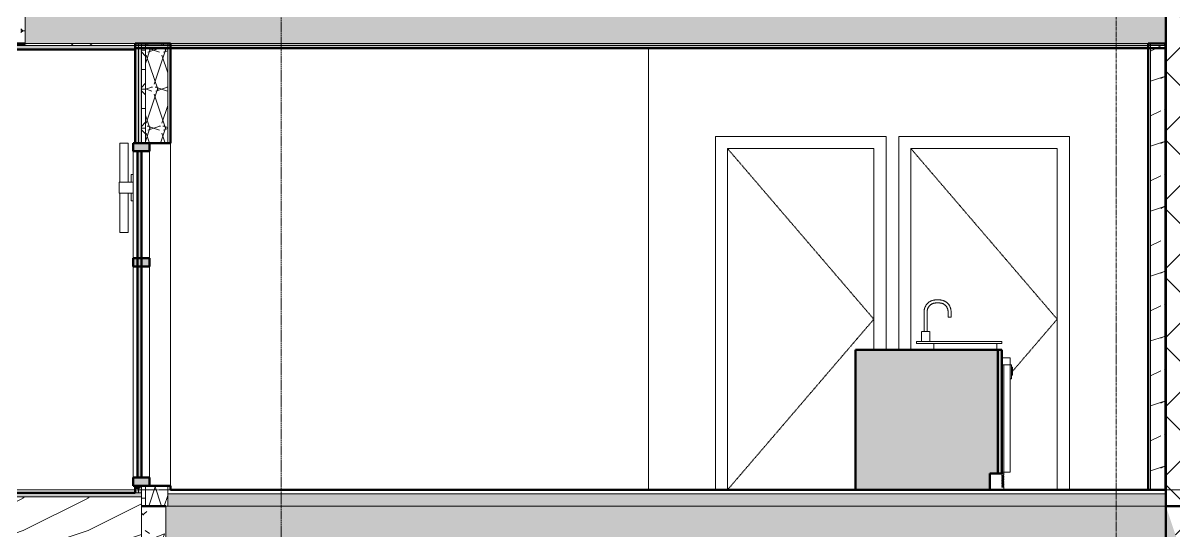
# Model space of a CAD drawing. Header units: inches. Extents: x -4168 to 1833, y -300 to 637.
# Drawn here: x -833.5 to -550.2, y -10.1 to 114.9 of the extents above; entities that cross this region are included whole.
import ezdxf

# ---------------------------------------------------------------- set-up
doc = ezdxf.new("R2010")
doc.units = ezdxf.units.IN
doc.header["$MEASUREMENT"] = 0
for name, pattern in [('Aligning Line 1_8_', [0.25, 0.125, -0.125]), ('Dash 1_16_', [0.125, 0.0625, -0.0625]), ('Dash Dot 3_16_', [0.3125, 0.1875, -0.0625, 0, -0.0625]), ('Grid Line 1_2_', [0.875, 0.5, -0.125, 0.125, -0.125])]:
    doc.linetypes.add(name, pattern=pattern)
for name, color, linetype, lineweight in [('0-3', 55, 'Continuous', 9), ('0-5', 170, 'Continuous', 5), ('A-ANNO-SYMB-1', 150, 'Dash Dot 3_16_', 9), ('A-CLNG', 13, 'Continuous', 13), ('A-CLNG-2', 243, 'Continuous', 13), ('A-CLNG-3', 13, 'Continuous', 50), ('A-CLNG-PATT-1', 13, 'Continuous', 9), ('A-DOOR-8', 250, 'Dash 1_16_', 9), ('A-DOOR-FRAM-1', 250, 'Continuous', 9), ('A-FLOR-1', 8, 'Continuous', 5), ('A-FLOR-2', 31, 'Continuous', 5), ('A-FLOR-3', 251, 'Continuous', 5), ('A-FLOR-7', 192, 'Continuous', 50), ('A-FLOR-LEVL-1', 51, 'Grid Line 1_2_', 9), ('A-FLOR-MCUT', 51, 'Continuous', 13), ('A-FLOR-PATT-1', 8, 'Continuous', 9), ('A-GLAZ-1', 135, 'Continuous', 13), ('A-GLAZ-2', 27, 'Continuous', 13), ('A-GLAZ-3', 90, 'Continuous', 13), ('A-GLAZ-4', 151, 'Continuous', 50), ('A-WALL', 113, 'Continuous', 13), ('A-WALL-1', 10, 'Continuous', 50), ('A-WALL-10', 113, 'Continuous', 50), ('A-WALL-2', 7, 'Continuous', 13), ('A-WALL-3', 135, 'Continuous', 13), ('A-WALL-4', 252, 'Continuous', 13), ('A-WALL-6', 8, 'Continuous', 5), ('A-WALL-8', 243, 'Continuous', 13), ('A-WALL-PATT-1', 250, 'Continuous', 9), ('A-WALL-PATT-2', 253, 'Continuous', 9), ('A-WALL-PATT-4', 45, 'Continuous', 9), ('A-WALL-PATT-5', 111, 'Continuous', 9), ('C-TOPO-1', 55, 'Continuous', 9), ('E-LITE-EQPM-1', 55, 'Continuous', 9), ('G-ANNO-SYMB', 111, 'Aligning Line 1_8_', 9), ('P-SANR-FIXT-1', 55, 'Continuous', 9), ('Q-CASE-2', 9, 'Continuous', 9), ('Q-CASE-3', 10, 'Continuous', 50), ('Q-SPCQ-1', 55, 'Continuous', 9), ('S-FNDN-1', 32, 'Continuous', 50), ('S-GRID-1', 1, 'Grid Line 1_2_', 9)]:
    doc.layers.add(name, color=color, linetype=linetype, lineweight=lineweight)
pattern_1 = [(0, (317.997, 146.633), (0, 4.798), []), (315, (317.997, 146.633), (4.798427, 0), [6.786, -6.786]), (45, (317.997, 146.633), (4.798427, 0), [6.786, -6.786])]
pattern_2 = [(50, (317.997, 146.633), (27.5427, -2.4099), [2.88, -31.68]), (355, (317.997, 146.633), (-5.32784, 28.8843), [2.304, -25.344]), (100.451, (320.293, 146.432), (22.2153, 26.4739), [2.448, -26.924]), (46.184, (317.997, 154.313), (40.9819, -6.3564), [4.32, -47.52]), (96.636, (321.413, 153.784), (35.8907, 37.4062), [3.671, -40.386]), (351.184, (317.997, 154.313), (35.891, 37.4062), [3.456, -38.016]), (21, (321.837, 152.393), (22.92104, -15.46073), [2.88, -31.68]), (326, (321.837, 152.393), (9.3435, 27.84574), [2.304, -25.344]), (71.451, (323.748, 151.105), (32.26477, 12.3844), [2.448, -26.924]), (37.5, (317.997, 146.633), (0.466855, 12.78271), [1.267, -23.77, 1.267, -24.461, -25.44]), (37.5, (317.997, 146.633), (0.466855, 12.78271), [-50.765, 1.267, -24.173]), (7.5, (317.997, 146.633), (10.10159, 15.14509), [1.267, -13.402, 1.267, -23.194, -9.696]), (7.5, (317.997, 146.633), (10.10159, 15.14509), [-39.13, 1.267, -8.429]), (327.5, (309.434, 146.633), (20.49916, -0.86578), [1.267, -8.333, 1.267, -28.685, -39.744]), (327.5, (309.434, 146.633), (20.49916, -0.86578), [-39.552, 1.267, -38.477]), (317.5, (305.594, 146.633), (22.39478, 3.8443), [1.267, -11.213, 1.267, -18.624, -28.224]), (317.5, (305.594, 146.633), (22.39478, 3.8443), [-32.371, 1.267, -26.957])]

# ---------------------------------------------------------------- blocks, each defined once
blk = doc.blocks.new('Sink Kitchen-Single - 30_ x 21_-1372827-BUILDING SECTION - EAST_WEST AT RAMP - LOOKING SOUTH')
at = {"layer": 'P-SANR-FIXT-1'}
for p, q in [((-11890.74, 46.75), (-11891.61, 46.75)), ((-11891.61, 46), (-11890.74, 46)), ((-11894.49, 43.88), (-11894.49, 39)), ((-11893.74, 39), (-11893.74, 43.88)), ((-11888.61, 43.88), (-11888.61, 42.5)), ((-11887.86, 42.5), (-11887.86, 43.88)), ((-11887.86, 42.5), (-11888.61, 42.5)), ((-11895.11, 39), (-11895.11, 36.5)), ((-11895.11, 39), (-11895.11, 36.5)), ((-11895.09, 39), (-11895.09, 39)), ((-11895.09, 39), (-11894.11, 39)), ((-11894.11, 39), (-11893.14, 39)), ((-11893.14, 39), (-11893.14, 39)), ((-11893.11, 36.5), (-11893.11, 39)), ((-11893.11, 36.5), (-11893.11, 39)), ((-11896.36, 36.5), (-11875.36, 36.5)), ((-11896.36, 36), (-11896.36, 36.5)), ((-11875.36, 36), (-11896.36, 36)), ((-11892.11, 36), (-11892.11, 34.5)), ((-11876.61, 34.5), (-11876.61, 36)), ((-11875.36, 36.5), (-11875.36, 36))]:
    blk.add_line(p, q, dxfattribs=at)
at = {"layer": 'P-SANR-FIXT-1', "flags": 128}
for points in [[(-11891.61, 46.75), (-11891.73, 46.75), (-11891.84, 46.74), (-11891.96, 46.73), (-11892.07, 46.71), (-11892.19, 46.69), (-11892.3, 46.67), (-11892.41, 46.64), (-11892.52, 46.6), (-11892.63, 46.57), (-11892.73, 46.52), (-11892.84, 46.48), (-11892.94, 46.43), (-11893.04, 46.37), (-11893.14, 46.31), (-11893.24, 46.25), (-11893.33, 46.18), (-11893.42, 46.11), (-11893.51, 46.04), (-11893.6, 45.96), (-11893.68, 45.88), (-11893.76, 45.79), (-11893.83, 45.71), (-11893.9, 45.62), (-11893.97, 45.52), (-11894.03, 45.43), (-11894.09, 45.33), (-11894.15, 45.23), (-11894.2, 45.13), (-11894.25, 45.02), (-11894.29, 44.92), (-11894.33, 44.81), (-11894.37, 44.7), (-11894.4, 44.59), (-11894.43, 44.48), (-11894.45, 44.36), (-11894.46, 44.25), (-11894.48, 44.14), (-11894.49, 44.02), (-11894.49, 43.91), (-11894.49, 43.88)], [(-11893.74, 43.88), (-11893.74, 43.96), (-11893.73, 44.04), (-11893.72, 44.13), (-11893.71, 44.21), (-11893.7, 44.3), (-11893.68, 44.38), (-11893.66, 44.46), (-11893.63, 44.54), (-11893.6, 44.62), (-11893.57, 44.7), (-11893.54, 44.78), (-11893.5, 44.86), (-11893.46, 44.93), (-11893.41, 45), (-11893.37, 45.07), (-11893.32, 45.14), (-11893.27, 45.21), (-11893.21, 45.28), (-11893.15, 45.34), (-11893.09, 45.4), (-11893.03, 45.46), (-11892.97, 45.51), (-11892.9, 45.57), (-11892.83, 45.62), (-11892.76, 45.66), (-11892.69, 45.71), (-11892.62, 45.75), (-11892.54, 45.79), (-11892.46, 45.82), (-11892.38, 45.86), (-11892.3, 45.88), (-11892.22, 45.91), (-11892.14, 45.93), (-11892.06, 45.95), (-11891.98, 45.97), (-11891.89, 45.98), (-11891.81, 45.99), (-11891.72, 46), (-11891.64, 46), (-11891.61, 46)], [(-11887.86, 43.88), (-11887.87, 43.99), (-11887.87, 44.1), (-11887.89, 44.22), (-11887.9, 44.33), (-11887.92, 44.45), (-11887.95, 44.56), (-11887.98, 44.67), (-11888.01, 44.78), (-11888.05, 44.89), (-11888.09, 44.99), (-11888.14, 45.1), (-11888.19, 45.2), (-11888.24, 45.3), (-11888.3, 45.4), (-11888.37, 45.5), (-11888.43, 45.59), (-11888.5, 45.68), (-11888.58, 45.77), (-11888.66, 45.86), (-11888.74, 45.94), (-11888.82, 46.02), (-11888.91, 46.09), (-11889, 46.16), (-11889.09, 46.23), (-11889.19, 46.29), (-11889.28, 46.35), (-11889.38, 46.41), (-11889.49, 46.46), (-11889.59, 46.51), (-11889.7, 46.55), (-11889.81, 46.59), (-11889.92, 46.63), (-11890.03, 46.66), (-11890.14, 46.69), (-11890.25, 46.71), (-11890.36, 46.73), (-11890.48, 46.74), (-11890.59, 46.75), (-11890.71, 46.75), (-11890.74, 46.75)], [(-11890.74, 46), (-11890.65, 46), (-11890.57, 45.99), (-11890.49, 45.98), (-11890.4, 45.97), (-11890.32, 45.96), (-11890.23, 45.94), (-11890.15, 45.92), (-11890.07, 45.89), (-11889.99, 45.86), (-11889.91, 45.83), (-11889.83, 45.8), (-11889.76, 45.76), (-11889.68, 45.72), (-11889.61, 45.68), (-11889.54, 45.63), (-11889.47, 45.58), (-11889.4, 45.53), (-11889.34, 45.47), (-11889.28, 45.42), (-11889.22, 45.36), (-11889.16, 45.29), (-11889.1, 45.23), (-11889.05, 45.16), (-11889, 45.09), (-11888.95, 45.02), (-11888.91, 44.95), (-11888.87, 44.88), (-11888.83, 44.8), (-11888.79, 44.72), (-11888.76, 44.65), (-11888.73, 44.57), (-11888.7, 44.48), (-11888.68, 44.4), (-11888.66, 44.32), (-11888.65, 44.24), (-11888.63, 44.15), (-11888.62, 44.07), (-11888.62, 43.98), (-11888.61, 43.9), (-11888.61, 43.88)]]:
    blk.add_lwpolyline(points, dxfattribs=at)
blk = doc.blocks.new('Dishwasher_15404 - 34_ counter-1372825-BUILDING SECTION - EAST_WEST AT RAMP - LOOKING SOUTH')
at = {"layer": 'Q-SPCQ-1'}
for p, q in [((-11875.36, 32.5), (-11874.35, 32.5)), ((-11874.35, 32.5), (-11873.28, 32.5)), ((-11873.28, 30.79), (-11873.28, 32.5)), ((-11875.36, 30.79), (-11875.1, 30.79)), ((-11874.35, 30.79), (-11875.36, 30.79)), ((-11874.91, 4.33), (-11874.91, 30.79)), ((-11874.91, 30.79), (-11873.48, 30.79)), ((-11874.91, 4.33), (-11874.91, 30.79)), ((-11873.48, 30.79), (-11873.28, 30.79)), ((-11873.03, 30.79), (-11873.28, 30.79)), ((-11873.28, 4.33), (-11873.28, 30.79)), ((-11873.03, 30.79), (-11873.03, 28.06)), ((-11872.78, 30.18), (-11873.03, 30.18)), ((-11873.03, 29.94), (-11872.78, 29.94)), ((-11872.78, 29.35), (-11873.03, 29.35)), ((-11872.78, 30.18), (-11872.78, 29.94)), ((-11872.78, 29.94), (-11872.78, 29.35)), ((-11872.78, 29.35), (-11872.78, 28.21)), ((-11873.29, 27.35), (-11873.03, 27.35)), ((-11873.03, 28.21), (-11872.78, 28.21)), ((-11873.03, 28.06), (-11873.03, 27.35)), ((-11874.91, 3.94), (-11878.36, 3.94)), ((-11878.36, 3.94), (-11876.48, 3.94)), ((-11875.41, 3.39), (-11875.41, 3.59)), ((-11875.41, 3.59), (-11874.91, 3.59)), ((-11874.91, 3.39), (-11875.41, 3.39)), ((-11875.41, 3), (-11875.41, 3.2)), ((-11875.41, 3.2), (-11874.91, 3.2)), ((-11874.91, 3), (-11875.41, 3)), ((-11875.1, 4.33), (-11875.36, 4.33)), ((-11875.36, 4.33), (-11874.91, 4.33)), ((-11874.91, 3.59), (-11874.94, 3.59)), ((-11874.94, 3.39), (-11874.91, 3.39)), ((-11874.91, 3.2), (-11874.94, 3.2)), ((-11874.94, 3), (-11874.91, 3)), ((-11873.48, 4.33), (-11874.91, 4.33)), ((-11874.91, 4.33), (-11874.91, 3.94)), ((-11874.91, 3.59), (-11874.91, 3.94)), ((-11874.91, 3.2), (-11874.91, 3.39)), ((-11874.91, 2.8), (-11874.91, 3)), ((-11873.28, 4.33), (-11873.48, 4.33)), ((-11875.41, 2.61), (-11875.41, 2.8)), ((-11875.41, 2.8), (-11874.91, 2.8)), ((-11874.91, 2.61), (-11875.41, 2.61)), ((-11875.41, 2.21), (-11875.41, 2.41)), ((-11875.41, 2.41), (-11874.91, 2.41)), ((-11874.91, 2.21), (-11875.41, 2.21)), ((-11875.41, 1.82), (-11875.41, 2.02)), ((-11875.41, 2.02), (-11874.91, 2.02)), ((-11874.91, 1.82), (-11875.41, 1.82)), ((-11875.41, 1.43), (-11875.41, 1.62)), ((-11875.41, 1.62), (-11874.91, 1.62)), ((-11874.91, 1.43), (-11875.41, 1.43)), ((-11875.41, 1.03), (-11875.41, 1.23)), ((-11875.41, 1.23), (-11874.91, 1.23)), ((-11874.91, 1.03), (-11875.41, 1.03)), ((-11875.41, 0.64), (-11875.41, 0.84)), ((-11875.41, 0.84), (-11874.91, 0.84)), ((-11874.91, 0.64), (-11875.41, 0.64)), ((-11874.91, 2.8), (-11874.94, 2.8)), ((-11874.94, 2.61), (-11874.91, 2.61)), ((-11874.91, 2.41), (-11874.94, 2.41)), ((-11874.94, 2.21), (-11874.91, 2.21)), ((-11874.91, 2.02), (-11874.94, 2.02)), ((-11874.94, 1.82), (-11874.91, 1.82)), ((-11874.91, 1.62), (-11874.94, 1.62)), ((-11874.94, 1.43), (-11874.91, 1.43)), ((-11874.91, 1.23), (-11874.94, 1.23)), ((-11874.94, 1.03), (-11874.91, 1.03)), ((-11874.91, 0.84), (-11874.94, 0.84)), ((-11874.91, 2.41), (-11874.91, 2.61)), ((-11874.91, 2.02), (-11874.91, 2.21)), ((-11874.91, 1.62), (-11874.91, 1.82)), ((-11874.91, 1.23), (-11874.91, 1.43)), ((-11874.91, 0.84), (-11874.91, 1.03)), ((-11874.91, 0), (-11874.91, 0.64))]:
    blk.add_line(p, q, dxfattribs=at)
blk = doc.blocks.new('OD_CW_Base Cabinet - OD_CW_Base Cabinet-2128287-BUILDING SECTION - EAST_WEST AT RAMP - LOOKING SOUTH')
at = {"layer": 'Q-CASE-2'}
for points in [[(-11897.74, 0), (-11878.36, 0), (-11878.36, 4), (-11876.36, 4), (-11876.36, 34.5), (-11911.36, 34.5), (-11911.36, 0), (-11900.74, 0)], [(-11875.36, 4), (-11875.36, 34.5), (-11876.36, 34.5), (-11876.36, 4)]]:
    blk.add_hatch(color=256, dxfattribs=at).paths.add_polyline_path(points, flags=0)
at = {"layer": 'Q-CASE-3'}
for p, q in [((-11876.36, 34.5), (-11911.36, 34.5)), ((-11911.36, 34.5), (-11911.36, 0)), ((-11875.36, 34.5), (-11876.36, 34.5)), ((-11876.36, 34.5), (-11876.36, 4)), ((-11876.36, 4), (-11876.36, 34.5)), ((-11875.36, 4), (-11875.36, 34.5)), ((-11878.36, 0), (-11878.36, 4)), ((-11878.36, 4), (-11876.36, 4)), ((-11876.36, 4), (-11875.36, 4)), ((-11911.36, 0), (-11878.36, 0))]:
    blk.add_line(p, q, dxfattribs=at)
blk = doc.blocks.new('Single-Flush - 36_ x 84_-V38-BUILDING SECTION - EAST_WEST AT RAMP - LOOKING SOUTH')
at = {"layer": 'A-DOOR-8'}
for p in [(-11897.74, 84), (-11872.78, 29.12)]:
    blk.add_line(p, (-11861.74, 42), dxfattribs=at)
at = {"layer": 'A-DOOR-FRAM-1'}
for p, q in [((-11858.74, 87), (-11900.74, 87)), ((-11900.74, 87), (-11900.74, 34.5)), ((-11858.74, 0), (-11858.74, 87)), ((-11897.74, 34.5), (-11897.74, 84)), ((-11897.74, 84), (-11861.74, 84)), ((-11861.74, 84), (-11861.74, 0))]:
    blk.add_line(p, q, dxfattribs=at)
blk = doc.blocks.new('Single-Flush - 36_ x 84_-V39-BUILDING SECTION - EAST_WEST AT RAMP - LOOKING SOUTH')
at = {"layer": 'A-DOOR-8'}
for p in [(-11942.88, 84), (-11942.88, 0)]:
    blk.add_line(p, (-11906.88, 42), dxfattribs=at)
at = {"layer": 'A-DOOR-FRAM-1'}
for p, q in [((-11903.88, 87), (-11945.88, 87)), ((-11945.88, 87), (-11945.88, 0)), ((-11903.88, 34.5), (-11903.88, 87)), ((-11942.88, 0), (-11942.88, 84)), ((-11942.88, 84), (-11906.88, 84)), ((-11906.88, 84), (-11906.88, 34.5))]:
    blk.add_line(p, q, dxfattribs=at)
blk = doc.blocks.new('CTR - 1st Phase - Unit Layouts_rvt-2-BUILDING SECTION - EAST_WEST AT RAMP - LOOKING SOUTH')
at = {"layer": 'A-WALL-3'}
blk.add_line((-11962.36, 0), (-11962.36, 108.75), dxfattribs=at)
at = {"layer": '0-3'}
for name in ['Single-Flush - 36_ x 84_-V39-BUILDING SECTION - EAST_WEST AT RAMP - LOOKING SOUTH', 'Single-Flush - 36_ x 84_-V38-BUILDING SECTION - EAST_WEST AT RAMP - LOOKING SOUTH', 'Sink Kitchen-Single - 30_ x 21_-1372827-BUILDING SECTION - EAST_WEST AT RAMP - LOOKING SOUTH', 'OD_CW_Base Cabinet - OD_CW_Base Cabinet-2128287-BUILDING SECTION - EAST_WEST AT RAMP - LOOKING SOUTH', 'Dishwasher_15404 - 34_ counter-1372825-BUILDING SECTION - EAST_WEST AT RAMP - LOOKING SOUTH']:
    blk.add_blockref(name, (0, 0), dxfattribs=at)
blk = doc.blocks.new('CTR  - Topography_rvt-2-BUILDING SECTION - EAST_WEST AT RAMP - LOOKING SOUTH')
at = {"layer": 'C-TOPO-1'}
blk.add_line((-12088.69, 0), (-12124.46, 0), dxfattribs=at)
blk = doc.blocks.new('CTR - 1st Phase - Common Walls_rvt-2-BUILDING SECTION - EAST_WEST AT RAMP - LOOKING SOUTH')
at = {"layer": 'A-WALL-4'}
blk.add_hatch(color=256, dxfattribs=at).paths.add_polyline_path([(-11834.99, 0), (-11834.99, 108.75), (-11835.24, 108.75), (-11835.24, 0)], flags=0)
at = {"layer": 'A-WALL-PATT-1'}
h = blk.add_hatch(dxfattribs=at)
h.set_pattern_fill('FP_20', color=256, style=0, pattern_type=2)
h.set_pattern_definition([(0, (-10964.796, 146.633), (30.72, 7.68), [1.267, -21.773, 1.267, -21.773, -122.88]), (0, (-10964.796, 146.633), (30.72, 7.68), [-46.08, 1.267, -44.813, 1.267, -21.773, -53.76]), (0, (-10964.796, 146.633), (30.72, 7.68), [-115.2, 1.267, -14.093, 1.267, -37.133]), (120, (-10953.276, 150.473), (-22.011075, 22.7643), [1.267, -21.773, 1.267, -21.773, -122.88]), (120, (-10953.276, 150.473), (-22.011075, 22.7643), [-46.08, 1.267, -44.813, 1.267, -21.773, -53.76]), (120, (-10953.276, 150.473), (-22.011075, 22.7643), [-115.2, 1.267, -14.093, 1.267, -37.133]), (240, (-10949.436, 165.833), (-8.708925, -30.4443), [1.267, -21.773, 1.267, -21.773, -122.88]), (240, (-10949.436, 165.833), (-8.708925, -30.4443), [-46.08, 1.267, -44.813, 1.267, -21.773, -53.76]), (240, (-10949.436, 165.833), (-8.708925, -30.4443), [-115.2, 1.267, -14.093, 1.267, -37.133])])
h.paths.add_polyline_path([(-11838.74, 0), (-11838.74, 108.75), (-11839.36, 108.75), (-11839.36, 0)], flags=0)
at = {"layer": 'A-WALL-PATT-2'}
h = blk.add_hatch(dxfattribs=at)
h.set_pattern_fill('FP_23', color=256, style=0, pattern_type=2)
h.set_pattern_definition([(216.87, (-10958.398, 162.627), (47.980943, 31.987086), [7.997, -71.971]), (206.565, (-10948.802, 157.829), (-15.993714, -15.99413), [17.881, -17.881]), (198.435, (-10948.802, 149.832), (-31.98674, -15.99388), [10.115, -40.461])])
h.paths.add_polyline_path([(-11835.24, 0), (-11835.24, 109.87), (-11838.74, 109.87), (-11838.74, 0), (-11836.11, 0)], flags=0)
at = {"layer": 'A-WALL-1'}
for p, q in [((-11834.99, 109.87), (-11839.36, 109.87)), ((-11839.36, 109.87), (-11839.36, 0)), ((-11834.99, 0), (-11834.99, 109.87)), ((-11839.36, 0), (-11834.99, 0))]:
    blk.add_line(p, q, dxfattribs=at)
at = {"layer": 'A-WALL-2'}
for p, q in [((-11838.74, 0), (-11838.74, 109.87)), ((-11835.24, 0), (-11835.24, 109.87))]:
    blk.add_line(p, q, dxfattribs=at)
blk = doc.blocks.new('CTR - 1st Phase -Stairs _ Elevators_rvt-2-BUILDING SECTION - EAST_WEST AT RAMP - LOOKING SOUTH')
at = {"layer": 'A-WALL-PATT-4'}
h = blk.add_hatch(dxfattribs=at)
h.set_pattern_fill('FP_39', color=256, style=0, pattern_type=2)
h.set_pattern_definition([(45, (-10964.796, 146.633), (-8.48528, 8.48528), []), (135, (-10964.796, 146.633), (-8.48528, -8.48528), [])])
h.paths.add_polyline_path([(-11826.99, -140), (-11826.99, -45.54), (-11830.99, -45.54), (-11830.99, -33.51), (-11826.99, -33.51), (-11826.99, 120), (-11834.99, 120), (-11834.99, -4), (-11830.99, -16), (-11834.99, -16), (-11834.99, -140)], flags=0)
at = {"layer": 'A-WALL-1'}
blk.add_line((-11834.99, 120), (-11834.99, -140), dxfattribs=at)
blk = doc.blocks.new('_THE_ WINDOW _ DOOR - Window - 1st Floor-2113386-BUILDING SECTION - EAST_WEST AT RAMP - LOOKING SOUTH')
at = {"layer": 'A-GLAZ-2'}
h = blk.add_hatch(color=256, dxfattribs=at)
h.paths.add_polyline_path([(-12089.19, 1), (-12085.19, 1), (-12085.19, 3), (-12089.19, 3)], flags=0)
h.paths.add_polyline_path([(-12088.67, 83.37), (-12085.19, 83.37), (-12085.19, 85.37), (-12089.19, 85.37), (-12089.19, 83.37), (-12088.69, 83.37)], flags=0)
h = blk.add_hatch(color=256, dxfattribs=at)
h.paths.add_polyline_path([(-12088.19, 55), (-12088.19, 57), (-12089.19, 57), (-12089.19, 55), (-12088.33, 55)], flags=0)
h.paths.add_polyline_path([(-12085.19, 55), (-12085.19, 57), (-12087.19, 57), (-12087.19, 55)], flags=0)
blk.add_hatch(color=256, dxfattribs=at).paths.add_polyline_path([(-12087.69, 0.5), (-12087.69, 1), (-12088.69, 1), (-12088.69, 0.5), (-12087.73, 0.5)], flags=0)
at = {"layer": 'A-GLAZ-3'}
blk.add_hatch(color=256, dxfattribs=at).paths.add_polyline_path([(-12087.19, 3), (-12087.19, 83.37), (-12088.19, 83.37), (-12088.19, 3), (-12087.51, 3)], flags=0)
at = {"layer": 'A-GLAZ-1'}
for p, q in [((-12089.19, 57), (-12089.19, 83.37)), ((-12085.19, 83.37), (-12085.19, 57)), ((-12089.19, 3), (-12089.19, 55)), ((-12085.19, 55), (-12085.19, 3))]:
    blk.add_line(p, q, dxfattribs=at)
at = {"layer": 'A-GLAZ-4'}
for p, q in [((-12085.19, 85.37), (-12089.19, 85.37)), ((-12089.19, 85.37), (-12089.19, 83.37)), ((-12085.19, 83.37), (-12085.19, 85.37)), ((-12089.19, 83.37), (-12085.19, 83.37)), ((-12088.19, 83.37), (-12088.19, 3)), ((-12087.19, 83.37), (-12088.19, 83.37)), ((-12087.19, 3), (-12087.19, 83.37)), ((-12085.19, 57), (-12089.19, 57)), ((-12089.19, 57), (-12089.19, 55)), ((-12085.19, 55), (-12085.19, 57)), ((-12089.19, 55), (-12085.19, 55)), ((-12085.19, 3), (-12089.19, 3)), ((-12089.19, 3), (-12089.19, 1)), ((-12088.19, 3), (-12087.19, 3)), ((-12085.19, 1), (-12085.19, 3)), ((-12089.19, 1), (-12085.19, 1)), ((-12087.69, 1), (-12088.69, 1)), ((-12088.69, 1), (-12088.69, 0.5)), ((-12088.69, 0.5), (-12087.69, 0.5)), ((-12087.69, 0.5), (-12087.69, 1))]:
    blk.add_line(p, q, dxfattribs=at)
blk = doc.blocks.new('VISA-OW2400-02-SASS - OW2400-L30K-MVOLT-V78-BUILDING SECTION - EAST_WEST AT RAMP - LOOKING SOUTH')
at = {"layer": 'E-LITE-EQPM-1'}
for p, q in [((-12092.47, 85.38), (-12090.47, 85.38)), ((-12092.47, 75.75), (-12092.47, 85.38)), ((-12090.47, 85.38), (-12090.47, 75.75)), ((-12089.75, 77.63), (-12089.19, 77.63)), ((-12089.75, 75.75), (-12089.75, 77.63)), ((-12092.69, 75.75), (-12089.19, 75.75)), ((-12092.69, 73), (-12092.69, 75.75)), ((-12089.19, 73), (-12092.69, 73)), ((-12092.47, 63.38), (-12092.47, 73)), ((-12090.47, 73), (-12090.47, 63.38)), ((-12089.75, 71.13), (-12089.75, 73)), ((-12089.19, 71.13), (-12089.75, 71.13)), ((-12090.47, 63.38), (-12092.47, 63.38))]:
    blk.add_line(p, q, dxfattribs=at)

msp = doc.modelspace()

# ---------------------------------------------------------------- hatches: boundary and pattern name
at = {"layer": 'A-CLNG-2'}
h = msp.add_hatch(color=256, dxfattribs=at)
h.paths.add_polyline_path([(-835.5464, 108.375), (-805.8964, 108.375), (-805.8964, 109.375), (-835.5464, 109.375), (-835.5464, 108.6695)], flags=0)
h.paths.add_polyline_path([(1272.7036, 108.375), (1302.3536, 108.375), (1302.3536, 109.375), (1272.7036, 109.375), (1272.7036, 108.75)], flags=0)
at = {"layer": 'A-CLNG-PATT-1'}
h = msp.add_hatch(dxfattribs=at)
h.set_pattern_fill('FP_37', color=256, style=0, pattern_type=2)
h.set_pattern_definition([(45, (317.997, 146.633), (-9.50352, 9.50352), []), (45, (317.997, 161.033), (-9.50352, 9.50352), [])])
h.paths.add_polyline_path([(-834.7859, 109.375), (-805.8964, 109.375), (-805.8964, 109.875), (-833.0464, 109.875), (-834.1714, 109.75), (-835.5464, 109.75), (-835.5464, 109.375), (-834.7964, 109.375)], flags=0)
h.paths.add_polyline_path([(1300.8679, 109.375), (1302.3536, 109.375), (1302.3536, 109.75), (1300.8536, 109.75), (1299.8536, 109.875), (1272.7036, 109.875), (1272.7036, 109.375), (1300.8536, 109.375)], flags=0)
at = {"layer": 'A-FLOR-1'}
msp.add_hatch(color=256, dxfattribs=at).paths.add_polyline_path([(-805.9348, -1.75), (-804.3964, -1.717), (-804.3964, -0.75), (-935.6714, -0.75), (-935.6714, -1.75), (-807.0812, -1.75)], flags=0)
at = {"layer": 'A-FLOR-2'}
h = msp.add_hatch(color=256, dxfattribs=at)
h.paths.add_polyline_path([(-833.0464, 109.875), (-552.1964, 109.875), (-552.1964, 133.875), (-833.0464, 133.875), (-833.0464, 114.4005)], flags=0)
h.paths.add_polyline_path([(-144.1964, 109.875), (1299.8536, 109.875), (1299.8536, 133.875), (-144.1964, 133.875), (-144.1964, 114.4005)], flags=0)
at = {"layer": 'A-FLOR-3'}
h = msp.add_hatch(color=256, dxfattribs=at)
h.paths.add_polyline_path([(-803.3964, 109.375), (-803.3964, 109.875), (-805.8964, 109.875), (-805.8964, 109.375)], flags=0)
h.paths.add_polyline_path([(-576.1903, 109.375), (-555.9464, 109.3824), (-555.9464, 109.875), (-797.8964, 109.8592), (-797.8964, 109.375), (-578.9464, 109.375)], flags=0)
h.paths.add_polyline_path([(-552.1964, 109.375), (-552.1964, 109.875), (-552.4464, 109.875), (-552.4464, 109.375)], flags=0)
h.paths.add_polyline_path([(1102.9693, 109.375), (1264.0786, 109.4089), (1264.0786, 109.875), (-144.1964, 109.875), (-144.1964, 109.375), (1084.9964, 109.375)], flags=0)
at = {"layer": 'A-FLOR-PATT-1'}
h = msp.add_hatch(dxfattribs=at)
h.set_pattern_fill('FP_20', color=256, style=0, pattern_type=2)
h.set_pattern_definition([(0, (317.997, 146.633), (30.72, 7.68), [1.267, -21.773, 1.267, -21.773, -122.88]), (0, (317.997, 146.633), (30.72, 7.68), [-46.08, 1.267, -44.813, 1.267, -21.773, -53.76]), (0, (317.997, 146.633), (30.72, 7.68), [-115.2, 1.267, -14.093, 1.267, -37.133]), (120, (329.517, 150.473), (-22.011075, 22.7643), [1.267, -21.773, 1.267, -21.773, -122.88]), (120, (329.517, 150.473), (-22.011075, 22.7643), [-46.08, 1.267, -44.813, 1.267, -21.773, -53.76]), (120, (329.517, 150.473), (-22.011075, 22.7643), [-115.2, 1.267, -14.093, 1.267, -37.133]), (240, (333.357, 165.833), (-8.708925, -30.4443), [1.267, -21.773, 1.267, -21.773, -122.88]), (240, (333.357, 165.833), (-8.708925, -30.4443), [-46.08, 1.267, -44.813, 1.267, -21.773, -53.76]), (240, (333.357, 165.833), (-8.708925, -30.4443), [-115.2, 1.267, -14.093, 1.267, -37.133])])
h.paths.add_polyline_path([(-805.8964, 108.75), (-555.9464, 108.75), (-555.9464, 109.375), (-805.8964, 109.375)], flags=0)
h.paths.add_polyline_path([(-552.1964, 108.75), (-552.1964, 109.375), (-552.4464, 109.3744), (-552.4464, 108.75)], flags=0)
h.paths.add_polyline_path([(-144.1964, 108.75), (1264.0786, 108.75), (1264.0786, 109.375), (1232.1354, 109.375), (-144.1964, 109.375)], flags=0)
h = msp.add_hatch(dxfattribs=at)
h.set_pattern_fill('FP_23', color=256, style=0, pattern_type=2)
h.set_pattern_definition([(216.87, (324.395, 162.627), (47.980943, 31.987086), [7.997, -71.971]), (206.565, (333.991, 157.829), (-15.993714, -15.994133), [17.881, -17.881]), (198.435, (333.991, 149.832), (-31.98674, -15.99388), [10.115, -40.461])])
h.paths.add_polyline_path([(-877.578, -13.75), (-804.3964, -13.75), (-804.3964, -1.75), (-937.7964, -1.75), (-937.7964, -13.75), (-920.6333, -13.75)], flags=0)
h = msp.add_hatch(dxfattribs=at)
h.set_pattern_fill('FP_21', color=256, style=0, pattern_type=2)
h.set_pattern_definition([(0, (317.997, 146.633), (15.36, 3.84), [1.267, -10.253, 1.267, -10.253, -61.44]), (0, (317.997, 146.633), (15.36, 3.84), [-23.04, 1.267, -21.773, 1.267, -10.253, -26.88]), (0, (317.997, 146.633), (15.36, 3.84), [-57.6, 1.267, -6.413, 1.267, -17.933]), (120, (323.757, 148.553), (-11.005538, 11.38215), [1.267, -10.253, 1.267, -10.253, -61.44]), (120, (323.757, 148.553), (-11.005538, 11.38215), [-23.04, 1.267, -21.773, 1.267, -10.253, -26.88]), (120, (323.757, 148.553), (-11.005538, 11.38215), [-57.6, 1.267, -6.413, 1.267, -17.933]), (240, (325.677, 156.233), (-4.354462, -15.22215), [1.267, -10.253, 1.267, -10.253, -61.44]), (240, (325.677, 156.233), (-4.354462, -15.22215), [-23.04, 1.267, -21.773, 1.267, -10.253, -26.88]), (240, (325.677, 156.233), (-4.354462, -15.22215), [-57.6, 1.267, -6.413, 1.267, -17.933])])
h.paths.add_polyline_path([(-797.8964, -4), (-552.1964, -4), (-552.1964, -1), (-797.8964, -1)], flags=0)
h.paths.add_polyline_path([(894.1932, -4), (1264.7036, -4), (1264.7036, -1), (-144.1964, -1), (-144.1964, -4), (887.6924, -4)], flags=0)
h = msp.add_hatch(dxfattribs=at)
h.set_pattern_fill('FP_32', color=256, style=0, pattern_type=2)
h.set_pattern_definition(pattern_2)
h.paths.add_polyline_path([(-798.3964, -16), (-548.1964, -16), (-552.1964, -4), (-798.3964, -4.0061), (-798.3964, -14)], flags=0)
h.paths.add_polyline_path([(284.9172, -16), (1270.2036, -16), (1270.2036, -4), (-144.1964, -4), (-152.1964, -12), (-152.1964, -4), (-156.1964, -4), (-156.1964, -16), (241.8618, -16)], flags=0)
at = {"layer": 'A-WALL-6'}
h = msp.add_hatch(color=256, dxfattribs=at)
h.paths.add_polyline_path([(-805.1464, -0.75), (-804.3964, -0.7386), (-804.3964, 1), (-804.8964, 1), (-804.8964, 0.5), (-805.1464, 0.5), (-805.1464, -0.7443)], flags=0)
h.paths.add_polyline_path([(-804.8964, 85.375), (-804.3964, 85.375), (-804.4308, 108.75), (-805.1464, 108.7497), (-805.1464, 85.375)], flags=0)
at = {"layer": 'A-WALL-8'}
h = msp.add_hatch(color=256, dxfattribs=at)
h.paths.add_polyline_path([(-805.8964, -0.75), (-805.1464, -0.7443), (-805.1464, 0.5), (-805.8964, 0.5), (-805.8964, -0.2195)], flags=0)
h.paths.add_polyline_path([(-805.1464, 85.375), (-805.1464, 108.75), (-805.8964, 108.75), (-805.8964, 85.375)], flags=0)
at = {"layer": 'A-WALL-PATT-5'}
h = msp.add_hatch(dxfattribs=at)
h.set_pattern_fill('FP_22', color=256, style=0, pattern_type=2)
h.set_pattern_definition(pattern_1)
h.paths.add_polyline_path([(-834.0464, 109.75), (-833.0464, 109.875), (-833.0464, 230.125), (-834.0464, 230.125), (-834.0464, 114.4005)], flags=0)
h.paths.add_polyline_path([(-833.0464, 350.125), (-833.0464, 350.5), (-834.0464, 350.5), (-834.0464, 350.125), (-833.0883, 350.125)], flags=0)
h = msp.add_hatch(dxfattribs=at)
h.set_pattern_fill('FP_22', color=256, style=0, pattern_type=2)
h.set_pattern_definition(pattern_1)
h.paths.add_polyline_path([(-803.3964, -4), (-803.3964, 1), (-804.3964, 1), (-804.3964, -4)], flags=0)
h.paths.add_polyline_path([(-804.3964, 85.375), (-803.3964, 85.375), (-803.3964, 108.75), (-804.3964, 108.7493), (-804.3964, 88)], flags=0)
h = msp.add_hatch(dxfattribs=at)
h.set_pattern_fill('FP_24', color=256, style=0, pattern_type=2)
h.set_pattern_definition([(161.57, (318.477, 147.113), (-3.8399538, -1.54e-05), [0, -27.322, 3.034, 0]), (18.43, (317.517, 147.113), (-3.8399538, 1.54e-05), [0, -27.322, 3.034, 0]), (108.43, (318.477, 147.113), (1.919622, -9.6005246), [9.106, -21.25]), (71.57, (317.517, 147.113), (1.919622, 9.6005246), [9.106, -21.25])])
h.paths.add_polyline_path([(-797.8964, -4), (-797.8964, 1), (-803.3964, 1), (-803.3964, -4), (-798.3964, -4)], flags=0)
h.paths.add_polyline_path([(-797.8964, 85.375), (-797.8964, 108.75), (-803.3964, 108.75), (-803.3964, 85.375)], flags=0)
h.paths.add_polyline_path([(-803.3964, 109.375), (-797.8964, 109.375), (-797.8964, 109.875), (-803.3964, 109.875)], flags=0)
h = msp.add_hatch(dxfattribs=at)
h.set_pattern_fill('FP_32', color=256, style=0, pattern_type=2)
h.set_pattern_definition(pattern_2)
h.paths.add_polyline_path([(-794.3964, -134), (-794.3964, -16), (-798.3964, -16), (-798.3964, -4), (-804.3964, -4), (-804.3964, -134), (-795.7964, -134)], flags=0)

# ---------------------------------------------------------------- linework, layer by layer
at = {"layer": 'A-ANNO-SYMB-1'}
msp.add_line((-770.017, -139.1096), (-770.017, 433.0263), dxfattribs=at)
at = {"layer": 'A-CLNG'}
for p, q in [((-805.8964, 109.375), (-835.5464, 109.375)), ((-805.8964, 109.875), (-833.0464, 109.875))]:
    msp.add_line(p, q, dxfattribs=at)
at = {"layer": 'A-CLNG-3'}
for p, q in [((-833.0464, 109.875), (-835.5464, 109.875)), ((-835.5464, 108.375), (-805.8964, 108.375))]:
    msp.add_line(p, q, dxfattribs=at)
at = {"layer": 'A-FLOR-7'}
for p, q in [((-552.1964, 108.75), (-552.1964, 120)), ((-805.8964, 108.75), (-552.1964, 108.75)), ((-552.1964, 0), (-797.2714, 0)), ((-552.1964, -4), (-552.1964, 0)), ((-805.8964, -0.75), (-937.7964, -0.75)), ((-548.1964, -4), (-552.1964, -4))]:
    msp.add_line(p, q, dxfattribs=at)
at = {"layer": 'A-FLOR-LEVL-1'}
msp.add_line((-1101.901, 0), (1674.0755, 0), dxfattribs=at)
at = {"layer": 'A-FLOR-MCUT'}
for p, q in [((-552.1964, 109.375), (-805.8964, 109.375)), ((-552.1964, 109.875), (-797.2714, 109.875)), ((-797.8964, 0), (-797.8964, -4)), ((-804.3964, -1.75), (-937.7964, -1.75)), ((-552.1964, -1), (-797.8964, -1)), ((-552.1964, -4), (-798.3964, -4))]:
    msp.add_line(p, q, dxfattribs=at)
at = {"layer": 'A-WALL'}
for p, q in [((-833.0464, 230.125), (-833.0464, 109.875)), ((-805.1464, 109.875), (-805.1464, 85.375)), ((-804.3964, 109.875), (-804.3964, 85.375)), ((-803.3964, 109.875), (-803.3964, 85.375)), ((-797.8964, 109.875), (-797.8964, 85.375)), ((-805.1464, 0.5), (-805.1464, -0.75)), ((-804.3964, -134), (-804.3964, 1)), ((-803.3964, 1), (-803.3964, -4)), ((-797.8964, 0), (-797.8964, 1)), ((-797.8964, 0), (-797.2714, 0)), ((-805.8964, -0.75), (-804.3964, -0.75)), ((-798.3964, -16), (-798.3964, -4))]:
    msp.add_line(p, q, dxfattribs=at)
at = {"layer": 'A-WALL-10'}
for p, q in [((-835.7964, 109.75), (-833.0464, 109.75)), ((-833.0464, 109.75), (-833.0464, 109.875)), ((-805.8964, 109.875), (-805.8964, 85.375)), ((-797.2714, 109.875), (-805.8964, 109.875)), ((-797.2714, 85.375), (-797.2714, 109.875)), ((-805.8964, 85.375), (-797.2714, 85.375)), ((-805.8964, 0.5), (-805.8964, -0.75)), ((-804.8964, 0.5), (-805.8964, 0.5)), ((-797.2714, 1), (-804.8964, 1)), ((-804.8964, 1), (-804.8964, 0.5)), ((-797.2714, 0), (-797.2714, 1))]:
    msp.add_line(p, q, dxfattribs=at)
at = {"layer": 'A-WALL-3'}
msp.add_line((-797.2714, 85.375), (-797.2714, 1), dxfattribs=at)
at = {"layer": 'G-ANNO-SYMB'}
msp.add_line((1576.5784, 0), (-1178.9656, 0), dxfattribs=at)
at = {"layer": 'S-FNDN-1'}
msp.add_line((-798.3964, -4), (-804.3964, -4), dxfattribs=at)
at = {"layer": 'S-GRID-1'}
msp.add_line((-564.3964, -159.8356), (-564.3964, 451.8625), dxfattribs=at)

# ---------------------------------------------------------------- block references
at = {"layer": '0-5'}
for name in ['CTR - 1st Phase -Stairs _ Elevators_rvt-2-BUILDING SECTION - EAST_WEST AT RAMP - LOOKING SOUTH', 'CTR - 1st Phase - Unit Layouts_rvt-2-BUILDING SECTION - EAST_WEST AT RAMP - LOOKING SOUTH', 'CTR - 1st Phase - Common Walls_rvt-2-BUILDING SECTION - EAST_WEST AT RAMP - LOOKING SOUTH', 'CTR  - Topography_rvt-2-BUILDING SECTION - EAST_WEST AT RAMP - LOOKING SOUTH']:
    msp.add_blockref(name, (11282.793, 0), dxfattribs=at)
at = {"layer": 'A-GLAZ-1'}
msp.add_blockref('_THE_ WINDOW _ DOOR - Window - 1st Floor-2113386-BUILDING SECTION - EAST_WEST AT RAMP - LOOKING SOUTH', (11282.793, 0), dxfattribs=at)
at = {"layer": 'E-LITE-EQPM-1'}
msp.add_blockref('VISA-OW2400-02-SASS - OW2400-L30K-MVOLT-V78-BUILDING SECTION - EAST_WEST AT RAMP - LOOKING SOUTH', (11282.793, 0), dxfattribs=at)

doc.saveas('drawing.dxf')
